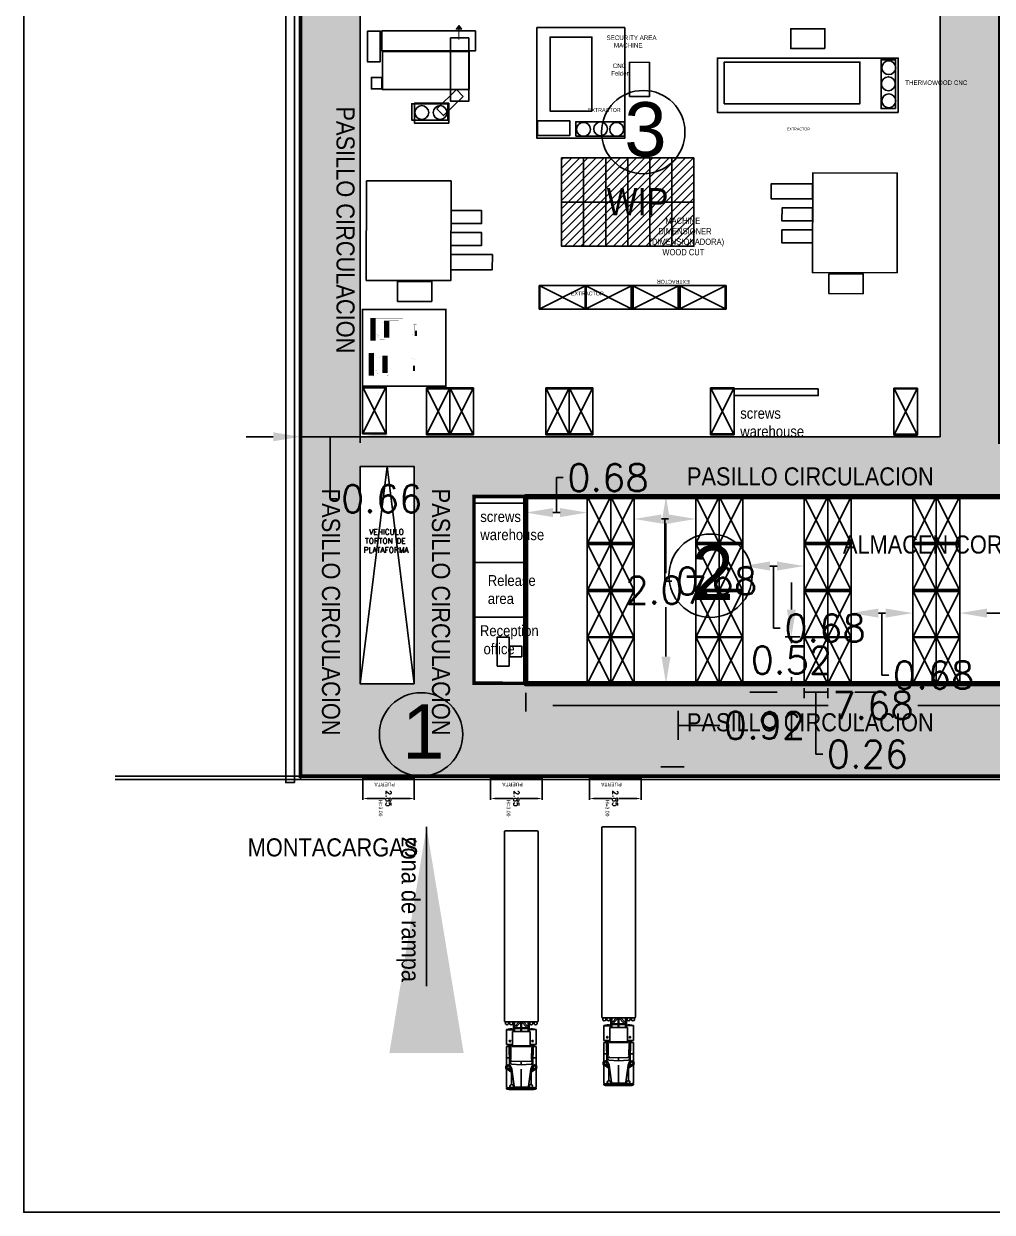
# Model space of a CAD drawing. Header units: millimetres. Extents: x 28 to 201, y 462 to 575.
# Drawn here: x 28.4 to 82, y 461.7 to 527.4 of the extents above; entities that cross this region are included whole.
import ezdxf

# ---------------------------------------------------------------- set-up
doc = ezdxf.new("R2010")
doc.units = ezdxf.units.MM
doc.linetypes.add('DASHDOT', pattern=[25.4, 12.7, -6.35, 0, -6.35])
for name, color, linetype in [('1- 3', 3, 'Continuous'), ('1- muro de carga', 5, 'Continuous'), ('8 flpea', 104, 'Continuous'), ('8 hatch pasillo', 104, 'Continuous'), ('8 text 1', 7, 'Continuous'), ('DIM GENERAL', 1, 'Continuous'), ('dim-75', 2, 'Continuous'), ('ejes', 140, 'DASHDOT'), ('LINEA LIMITE DE ZONIFICACION', 2, 'Continuous')]:
    doc.layers.add(name, color=color, linetype=linetype)
doc.styles.add('ARRAY BASE$0$Standard', font='arial.ttf')
doc.styles.get("Standard").update_dxf_attribs({"font": 'arial.ttf'})
doc.styles.add('TEXTO GENERAL', font='tt0009m_.ttf', dxfattribs={"width": 0.9, "height": 1})
doc.styles.add('TEXTOS', font='romans.shx')
doc.dimstyles.new('DIM-75P', dxfattribs={"dimtxt": 0.3, "dimasz": 0.3, "dimexe": 0.0675, "dimexo": 0.0468, "dimgap": 0.0375, "dimtad": 0, "dimtih": 1, "dimtoh": 1, "dimzin": 0, "dimdsep": 46, "dimtxsty": 'TEXTOS', "dimcen": 0.3, "dimclrd": 1, "dimclre": 1, "dimclrt": 2, "dimadec": 0, "dimazin": 0, "dimtfac": 1, "dimtmove": 1, "dimatfit": 3, "dimldrblk": 'flecha', "dimfxl": 0.045, "dimtolj": 1, "dimtzin": 0, "dimlwd": -1, "dimlwe": -1, "dimarcsym": 0})
doc.dimstyles.new('ISO-25', dxfattribs={"dimtxt": 2.5, "dimasz": 2.5, "dimexe": 1.25, "dimexo": 0.625, "dimtad": 1, "dimtxsty": 'Standard', "dimcen": 2.5, "dimadec": 0, "dimazin": 0, "dimtfac": 1, "dimtmove": 0, "dimatfit": 3, "dimfxl": 1, "dimarcsym": 0})

# ---------------------------------------------------------------- blocks, each defined once
blk = doc.blocks.new('*D5')
at = {"layer": 'Defpoints', "color": 0, "ltscale": 0.01, "transparency": 16777216}
for p in [(1.352, 1.243), (-1.5, 0.15), (1.352, 0.15)]:
    blk.add_point(p, dxfattribs=at)
at = {"layer": 'DIM GENERAL', "color": 1, "ltscale": 0.01, "transparency": 16777216}
for p, q in [((-1.5, 0.197), (-1.5, 1.31)), ((-1.2, 1.243), (-0.261, 1.243)), ((1.052, 1.243), (0.114, 1.243)), ((1.352, 0.197), (1.352, 1.31))]:
    blk.add_line(p, q, dxfattribs=at)
for points in [[(-1.2, 1.193), (-1.2, 1.293), (-1.5, 1.243)], [(1.052, 1.193), (1.052, 1.293), (1.352, 1.243)]]:
    blk.add_solid(points, dxfattribs=at)
at = {"layer": 'DIM GENERAL', "color": 2, "ltscale": 0.01, "transparency": 16777216, "insert": (-0.074, 1.243), "char_height": 0.3, "attachment_point": 5, "rotation": 90, "style": 'TEXTOS'}
blk.add_mtext('\\A1;2.85', dxfattribs=at)
blk = doc.blocks.new('flecha')
at = {"ltscale": 6}
for points in [[(-0.021, 0.03), (-0.106, 0.13), (-0.124, 0.055), (-0.124, 0.212)], [(-0.021, -0.03), (-0.106, -0.13), (-0.124, -0.055), (-0.124, -0.212)]]:
    blk.add_hatch(color=256, dxfattribs=at).paths.add_polyline_path(points)
for p, q in [((0.009, -0.017), (-0.137, 0.242)), ((0.009, 0.017), (-0.137, -0.242)), ((-0.127, 0.244), (-0.127, 0.025)), ((-0.127, 0.025), (-0.104, 0.122)), ((0, 0), (-0.104, 0.122)), ((0, 0), (-0.104, -0.122)), ((-0.127, -0.025), (-0.127, -0.244)), ((-0.127, -0.025), (-0.104, -0.122))]:
    blk.add_line(p, q, dxfattribs=at)
for points in [[(-0.021, 0.03), (-0.106, 0.13), (-0.124, 0.055), (-0.124, 0.212)], [(-0.021, -0.03), (-0.106, -0.13), (-0.124, -0.055), (-0.124, -0.212)]]:
    blk.add_lwpolyline(points, close=True, dxfattribs=at)
blk = doc.blocks.new('*D42')
at = {"layer": 'Defpoints', "color": 0, "ltscale": 0.01, "transparency": 16777216}
for p in [(47.021, 505.234), (43.721, 504.909), (43.721, 504.591)]:
    blk.add_point(p, dxfattribs=at)
at = {"layer": 'DIM GENERAL', "color": 1, "ltscale": 0.01, "transparency": 16777216}
for p, q in [((42.221, 504.591), (40.721, 504.591)), ((43.721, 504.675), (43.721, 504.254)), ((47.021, 504.591), (43.721, 504.591)), ((47.021, 504.591), (43.721, 504.591)), ((45.371, 504.591), (45.371, 501.16)), ((47.021, 505), (47.021, 504.254)), ((48.521, 504.591), (50.021, 504.591)), ((45.371, 501.16), (45.746, 501.16))]:
    blk.add_line(p, q, dxfattribs=at)
for points in [[(42.221, 504.841), (42.221, 504.341), (43.721, 504.591)], [(48.521, 504.841), (48.521, 504.341), (47.021, 504.591)]]:
    blk.add_solid(points, dxfattribs=at)
at = {"layer": 'DIM GENERAL', "color": 2, "ltscale": 0.01, "transparency": 16777216, "insert": (48.219, 501.16), "char_height": 1.5, "attachment_point": 5, "style": 'TEXTOS'}
blk.add_mtext('\\A1;0.66', dxfattribs=at)
blk = doc.blocks.new('*D43')
at = {"layer": 'Defpoints', "color": 0, "ltscale": 0.01, "transparency": 16777216}
for p in [(65.341, 490.942), (63.425, 486.344), (64.605, 486.344)]:
    blk.add_point(p, dxfattribs=at)
at = {"layer": 'LINEA LIMITE DE ZONIFICACION', "color": 1, "ltscale": 0.01, "transparency": 16777216}
for p, q in [((65.107, 490.942), (64.268, 490.942)), ((64.605, 489.442), (64.605, 487.844)), ((64.605, 488.643), (66.537, 488.643)), ((66.537, 488.643), (66.912, 488.643)), ((63.659, 486.344), (64.943, 486.344))]:
    blk.add_line(p, q, dxfattribs=at)
for points in [[(64.355, 489.442), (64.855, 489.442), (64.605, 490.942)], [(64.355, 487.844), (64.855, 487.844), (64.605, 486.344)]]:
    blk.add_solid(points, dxfattribs=at)
at = {"layer": 'LINEA LIMITE DE ZONIFICACION', "color": 2, "ltscale": 0.01, "transparency": 16777216, "insert": (69.385, 488.643), "char_height": 1.5, "attachment_point": 5, "style": 'TEXTOS'}
blk.add_mtext('\\A1;0.92', dxfattribs=at)
blk = doc.blocks.new('ARRAY BASE$0$TRAILER')
for p, q in [((3139.685, 2347.595), (3139.685, 2358.025)), ((3139.744, 2358.083), (3141.501, 2358.083)), ((3141.56, 2347.595), (3141.56, 2358.025)), ((3139.744, 2347.537), (3141.501, 2347.537)), ((3139.744, 2347.411), (3139.744, 2347.537)), ((3139.802, 2347.107), (3139.802, 2346.287)), ((3139.919, 2347.411), (3139.919, 2347.537)), ((3139.978, 2347.411), (3139.978, 2347.537)), ((3140.154, 2347.411), (3140.154, 2347.537)), ((3140.193, 2347.537), (3140.193, 2346.99)), ((3140.251, 2346.99), (3140.251, 2347.537)), ((3140.251, 2347.262), (3140.506, 2347.537)), ((3140.994, 2347.205), (3140.251, 2347.205)), ((3140.251, 2347.166), (3140.994, 2347.166)), ((3140.305, 2347.205), (3140.623, 2347.548)), ((3140.603, 2347.205), (3140.603, 2347.527)), ((3140.603, 2347.166), (3140.603, 2346.99)), ((3140.623, 2347.548), (3140.94, 2347.205)), ((3140.642, 2347.205), (3140.642, 2347.527)), ((3140.642, 2346.99), (3140.642, 2347.166)), ((3140.739, 2347.537), (3140.994, 2347.262)), ((3140.994, 2347.537), (3140.994, 2346.99)), ((3141.052, 2347.537), (3141.052, 2346.99)), ((3141.052, 2347.107), (3141.443, 2347.107)), ((3141.091, 2347.411), (3141.091, 2347.537)), ((3141.267, 2347.411), (3141.267, 2347.537)), ((3141.326, 2347.411), (3141.326, 2347.537)), ((3141.443, 2347.107), (3141.443, 2346.287)), ((3141.501, 2347.411), (3141.501, 2347.537)), ((3139.802, 2347.088), (3140.193, 2347.088)), ((3140.134, 2346.209), (3140.134, 2346.99)), ((3141.111, 2346.99), (3140.134, 2346.99)), ((3141.111, 2346.209), (3141.111, 2346.99)), ((3140.134, 2346.287), (3139.802, 2346.287)), ((3139.958, 2346.17), (3139.802, 2346.17)), ((3139.802, 2345.113), (3139.802, 2346.17)), ((3141.287, 2346.209), (3139.958, 2346.209)), ((3139.958, 2346.209), (3139.978, 2345.193)), ((3139.999, 2346.111), (3140.013, 2345.419)), ((3139.999, 2346.111), (3140.038, 2346.111)), ((3140.038, 2346.111), (3140.05, 2345.494)), ((3141.169, 2346.17), (3140.076, 2346.17)), ((3141.443, 2346.287), (3141.111, 2346.287)), ((3141.207, 2346.111), (3141.195, 2345.494)), ((3141.246, 2346.111), (3141.207, 2346.111)), ((3141.246, 2346.111), (3141.232, 2345.419)), ((3141.287, 2346.209), (3141.267, 2345.193)), ((3141.443, 2346.17), (3141.287, 2346.17)), ((3141.443, 2346.17), (3141.443, 2345.113)), ((3139.958, 2345.545), (3139.802, 2345.545)), ((3139.978, 2345.193), (3140.095, 2344.92)), ((3140.05, 2345.494), (3140.013, 2345.419)), ((3140.056, 2345.388), (3140.017, 2345.31)), ((3140.017, 2345.31), (3140.037, 2345.232)), ((3140.037, 2345.232), (3140.076, 2345.193)), ((3140.056, 2345.388), (3140.095, 2345.349)), ((3140.623, 2345.154), (3140.076, 2345.193)), ((3140.095, 2345.349), (3140.623, 2345.33)), ((3141.15, 2345.349), (3140.623, 2345.33)), ((3140.623, 2345.33), (3140.623, 2345.154)), ((3140.623, 2345.33), (3140.623, 2345.154)), ((3140.623, 2345.154), (3141.169, 2345.193)), ((3141.189, 2345.388), (3141.15, 2345.349)), ((3141.267, 2345.193), (3141.15, 2344.92)), ((3141.208, 2345.232), (3141.169, 2345.193)), ((3141.189, 2345.388), (3141.228, 2345.31)), ((3141.195, 2345.494), (3141.232, 2345.419)), ((3141.228, 2345.31), (3141.208, 2345.232)), ((3141.443, 2345.545), (3141.287, 2345.545)), ((3139.802, 2343.924), (3139.802, 2344.922)), ((3139.9, 2344.881), (3140.126, 2344.707)), ((3140.109, 2344.824), (3139.998, 2344.92)), ((3140.076, 2344.06), (3140.076, 2344.744)), ((3140.095, 2344.92), (3140.251, 2343.826)), ((3140.623, 2343.924), (3140.623, 2344.92)), ((3141.15, 2344.92), (3140.994, 2343.826)), ((3141.345, 2344.881), (3141.12, 2344.707)), ((3141.136, 2344.824), (3141.248, 2344.92)), ((3141.169, 2344.06), (3141.169, 2344.744)), ((3141.443, 2344.922), (3141.443, 2343.924)), ((3139.802, 2343.884), (3139.802, 2343.826)), ((3139.998, 2343.982), (3139.998, 2343.904)), ((3139.998, 2343.904), (3140.193, 2343.904)), ((3140.248, 2343.845), (3139.998, 2343.845)), ((3140.076, 2344.06), (3140.115, 2344.06)), ((3140.193, 2343.982), (3140.193, 2343.904)), ((3140.193, 2343.963), (3140.229, 2343.963)), ((3141.009, 2343.924), (3140.236, 2343.924)), ((3140.251, 2343.826), (3140.994, 2343.826)), ((3140.997, 2343.845), (3141.248, 2343.845)), ((3141.052, 2343.963), (3141.016, 2343.963)), ((3141.052, 2343.982), (3141.052, 2343.904)), ((3141.248, 2343.904), (3141.052, 2343.904)), ((3141.169, 2344.06), (3141.13, 2344.06)), ((3141.248, 2343.982), (3141.248, 2343.904)), ((3141.443, 2343.884), (3141.443, 2343.826)), ((3141.248, 2343.787), (3139.998, 2343.787))]:
    blk.add_line(p, q)
for centre, radius in [((3139.998, 2346.463), 0.0391), ((3141.248, 2346.463), 0.0391), ((3139.9, 2345.017), 0.137), ((3141.345, 2345.017), 0.137), ((3139.9, 2345.017), 0.0781), ((3141.345, 2345.017), 0.0781), ((3140.623, 2343.865), 0.0391)]:
    blk.add_circle(centre, radius)
for centre, radius, start, end in [((3139.744, 2358.025), 0.0586, 90, 180), ((3141.501, 2358.025), 0.0586, 0, 90), ((3139.744, 2347.595), 0.0586, 180, 270), ((3139.832, 2347.491), 0.118, 222.07502, 317.92498), ((3140.037, 2346.424), 0.723, 77.51311, 108.92464), ((3140.066, 2347.491), 0.118, 222.07502, 317.92498), ((3141.208, 2346.424), 0.723, 71.07536, 102.48689), ((3141.179, 2347.491), 0.118, 222.07502, 317.92498), ((3141.414, 2347.491), 0.118, 222.07502, 317.92498), ((3141.501, 2347.595), 0.0586, 270, 0), ((3140.037, 2346.97), 0.723, 251.07536, 277.76643), ((3141.208, 2346.97), 0.723, 262.23357, 288.92464), ((3139.939, 2344.143), 0.259, 238.10921, 283.0861), ((3140.144, 2345.086), 1.249, 254.11615, 263.26399), ((3140.144, 2345.027), 1.249, 254.11615, 263.26399), ((3140.076, 2343.982), 0.0781, 90, 180), ((3140.046, 2343.933), 0.0488, 216.8699, 323.1301), ((3140.144, 2343.933), 0.0488, 216.8699, 323.1301), ((3140.115, 2343.982), 0.0781, 0, 90), ((3141.13, 2343.982), 0.0781, 90, 180), ((3141.101, 2343.933), 0.0488, 216.8699, 323.1301), ((3141.199, 2343.933), 0.0488, 216.8699, 323.1301), ((3141.169, 2343.982), 0.0781, 0, 90), ((3141.306, 2344.143), 0.259, 256.9139, 301.89079), ((3141.101, 2345.086), 1.249, 276.73601, 285.88385), ((3141.101, 2345.027), 1.249, 276.73601, 285.88385)]:
    blk.add_arc(centre, radius, start, end)
blk = doc.blocks.new('*D50')
at = {"layer": 'Defpoints', "color": 0, "ltscale": 0.01, "transparency": 16777216}
for p in [(56.181, 490.67), (94.583, 490.643), (56.181, 489.745)]:
    blk.add_point(p, dxfattribs=at)
at = {"layer": 'LINEA LIMITE DE ZONIFICACION', "color": 1, "ltscale": 0.01, "transparency": 16777216}
for p, q in [((56.181, 490.436), (56.181, 489.407)), ((94.583, 490.409), (94.583, 489.407)), ((57.681, 489.745), (72.909, 489.745)), ((93.083, 489.745), (77.855, 489.745))]:
    blk.add_line(p, q, dxfattribs=at)
for points in [[(57.681, 489.995), (57.681, 489.495), (56.181, 489.745)], [(93.083, 489.995), (93.083, 489.495), (94.583, 489.745)]]:
    blk.add_solid(points, dxfattribs=at)
at = {"layer": 'LINEA LIMITE DE ZONIFICACION', "color": 2, "ltscale": 0.01, "transparency": 16777216, "insert": (75.382, 489.745), "char_height": 1.5, "attachment_point": 5, "style": 'TEXTOS'}
blk.add_mtext('\\A1;7.68', dxfattribs=at)
blk = doc.blocks.new('*D51')
at = {"layer": 'Defpoints', "color": 0, "ltscale": 2, "transparency": 16777216}
for p in [(62.571, 501.294), (62.571, 490.944), (63.937, 490.944)]:
    blk.add_point(p, dxfattribs=at)
at = {"layer": 'dim-75', "color": 1, "ltscale": 2, "transparency": 16777216}
for p, q in [((62.805, 501.294), (64.274, 501.294)), ((63.937, 499.794), (63.937, 497.056)), ((63.937, 492.444), (63.937, 495.181)), ((62.805, 490.944), (64.274, 490.944))]:
    blk.add_line(p, q, dxfattribs=at)
for points in [[(63.687, 499.794), (64.187, 499.794), (63.937, 501.294)], [(63.687, 492.444), (64.187, 492.444), (63.937, 490.944)]]:
    blk.add_solid(points, dxfattribs=at)
at = {"layer": 'dim-75', "color": 2, "ltscale": 2, "transparency": 16777216, "insert": (63.937, 496.119), "char_height": 1.5, "attachment_point": 5, "style": 'TEXTOS'}
blk.add_mtext('\\A1;2.07', dxfattribs=at)
blk = doc.blocks.new('ARRAY BASE$0$Rack madera')
for p, q in [((0.002, 0.002), (0.002, 1.302)), ((0.002, 1.302), (0.052, 1.302)), ((2.602, 1.302), (0.002, 0.002)), ((0.002, 1.302), (2.602, 0.002)), ((2.552, 1.302), (0.052, 1.302)), ((0.052, 1.302), (0.052, 0.002)), ((2.552, 0.002), (2.552, 1.302)), ((2.602, 1.302), (2.552, 1.302)), ((2.602, 0.002), (2.602, 1.302)), ((0.052, 0.002), (0.002, 0.002)), ((0.052, 0.002), (2.552, 0.002)), ((2.552, 0.002), (2.602, 0.002))]:
    blk.add_line(p, q)
blk = doc.blocks.new('ARRAY BASE$0$MONTACARGA 1')
at = {"lineweight": 100, "const_width": 0.00187}
for points in [[(9782.598, 92.797), (9782.598, 92.835), (9780.327, 92.835), (9780.327, 92.535), (9781.063, 92.535)], [(9780.28, 92.589), (9780.28, 91.777)], [(9780.411, 91.97), (9780.308, 91.97)], [(9780.564, 92.452), (9781.063, 92.452)], [(9781.033, 92.449), (9781.033, 91.917)], [(9782.714, 92.486), (9782.091, 92.486), (9782.091, 91.88), (9782.714, 91.88)], [(9782.598, 91.57), (9782.598, 91.532), (9780.327, 91.532), (9780.327, 91.832), (9781.063, 91.832)], [(9780.564, 91.916), (9781.063, 91.916)], [(9782.149, 91.842), (9782.437, 91.842), (9782.437, 91.721), (9782.149, 91.721)]]:
    blk.add_lwpolyline(points, dxfattribs=at)
at = {"lineweight": 100}
for points in [[(9781.277, 92.577, 0.00187, 0.00187, 0), (9781.063, 92.577, 0.00187, 0.00187, 0), (9781.063, 92.627, 0.00187, 0.00187, 0), (9781.277, 92.627, 0, 0, 0), (9781.277, 91.738, 0, 0, 0)], [(9781.277, 91.788, 0.00187, 0.00187, 0), (9781.063, 91.788, 0.00187, 0.00187, 0), (9781.063, 91.738, 0.00187, 0.00187, 0), (9781.953, 91.738, 0.00187, 0.00187, 0), (9781.953, 92.627, 0.00187, 0.00187, 0), (9781.277, 92.627, 0, 0, 0)], [(9780.205, 92.589, 0.00187, 0.00187, 0), (9780.205, 91.777, 0.00187, 0.00187, 0), (9780.306, 91.777, 0.00187, 0.00187, 0), (9780.306, 92.589, 0.00187, 0.00187, 0), (9779.265, 92.589, 0.00187, 0.00187, 0.414), (9779.217, 92.542, 0.00187, 0.00187, 0.414), (9779.265, 92.494, 0.00187, 0.00187, 0), (9780.205, 92.494, 0, 0, 0)], [(9780.411, 92.445, 0.00187, 0.00187, 0), (9780.308, 92.445, 0.00187, 0.00187, 0), (9780.308, 92.347, 0.00187, 0.00187, 0), (9780.411, 92.347, 0, 0, 0)], [(9780.411, 91.921, 0.00187, 0.00187, 0), (9780.411, 92.445, 0.00187, 0.00187, 0), (9780.492, 92.445, 0.00187, 0.00187, 0), (9780.492, 91.921, 0.00187, 0.00187, 0), (9780.308, 91.921, 0.00187, 0.00187, 0), (9780.308, 92.018, 0.00187, 0.00187, 0), (9780.411, 92.018, 0, 0, 0)]]:
    blk.add_lwpolyline(points, format="xyseb", dxfattribs=at)
at = {"lineweight": 100, "const_width": 0.00187}
for points in [[(9782.817, 91.57), (9782.817, 92.796), (9781.064, 92.796), (9781.064, 91.57)], [(9782.088, 92.646), (9781.302, 92.646), (9781.302, 91.719), (9782.088, 91.719)], [(9781.777, 92.648), (9781.856, 92.648), (9781.856, 92.797), (9781.777, 92.797)], [(9782.087, 92.749), (9782.351, 92.749), (9782.351, 92.619), (9782.087, 92.619)], [(9782.422, 92.747), (9782.401, 92.705), (9782.354, 92.705), (9782.354, 92.652), (9782.437, 92.652), (9782.486, 92.747)], [(9781.777, 91.569), (9781.856, 91.569), (9781.856, 91.718), (9781.777, 91.718)]]:
    blk.add_lwpolyline(points, close=True, dxfattribs=at)
for points in [[(9781.968, 92.626), (9782.042, 92.626, -0.413), (9782.065, 92.599, -0.362), (9782.042, 92.58), (9781.968, 92.58)], [(9780.331, 91.922), (9780.335, 91.879, 0.134), (9780.447, 91.832), (9780.54, 91.836, 0.259), (9780.564, 91.869), (9780.564, 92.502, 0.388), (9780.527, 92.535, 0.001), (9780.447, 92.535, 0.071), (9780.415, 92.531, 0.105), (9780.331, 92.485), (9780.331, 92.445)], [(9780.203, 91.871), (9779.262, 91.871, 0.414214), (9779.215, 91.824, 0.414), (9779.262, 91.777), (9780.203, 91.777)], [(9781.968, 91.785), (9782.042, 91.785, -0.412), (9782.065, 91.757, -0.362), (9782.042, 91.738), (9781.968, 91.738)], [(9782.145, 91.838, 0.256), (9782.114, 91.777, 0.256), (9782.149, 91.723)], [(9782.222, 91.728, 0.233), (9782.248, 91.785, 0.238), (9782.218, 91.837)]]:
    blk.add_lwpolyline(points, format="xyb", dxfattribs=at)
at = {"lineweight": 100}
for points in [[(9781.969, 91.719), (9781.969, 92.646)], [(9782.714, 92.796), (9782.714, 91.57)], [(9780.411, 92.396), (9780.308, 92.396)]]:
    blk.add_lwpolyline(points, dxfattribs=at)
at = {"lineweight": 100, "const_width": 0.00187}
for points in [[(9782.512, 92.491, 0.325), (9782.57, 92.571, 0.414), (9782.486, 92.655, 0.414), (9782.402, 92.571, 0.414)], [(9782.502, 92.541, 0.275), (9782.52, 92.575, 0.381), (9782.482, 92.605, 0.381), (9782.452, 92.567, 0.381)], [(9780.511, 92.452, 0.413), (9780.533, 92.474, 0.415), (9780.511, 92.495, 0.414), (9780.489, 92.474, 0.414)], [(9780.489, 91.894, 0.414), (9780.511, 91.872, 0.414), (9780.533, 91.894, 0.414), (9780.511, 91.915, 0.414)], [(9782.181, 91.73, 0.414), (9782.233, 91.781, 0.414), (9782.181, 91.833, 0.414), (9782.13, 91.781, 0.414)], [(9782.523, 91.614, 0.414), (9782.573, 91.663, 0.414), (9782.523, 91.713, 0.414), (9782.473, 91.663, 0.414)]]:
    blk.add_lwpolyline(points, format="xyb", close=True, dxfattribs=at)
blk = doc.blocks.new('*D52')
at = {"layer": 'Defpoints', "color": 0, "ltscale": 2, "transparency": 16777216}
for p in [(56.18, 500.386), (59.581, 500.402), (59.581, 500.386)]:
    blk.add_point(p, dxfattribs=at)
at = {"layer": 'dim-75', "color": 1, "ltscale": 2, "transparency": 16777216}
for p, q in [((57.881, 500.402), (57.881, 502.334)), ((57.881, 502.334), (58.256, 502.334)), ((56.18, 500.62), (56.18, 500.74)), ((59.581, 500.62), (59.581, 500.74)), ((57.68, 500.402), (58.081, 500.402))]:
    blk.add_line(p, q, dxfattribs=at)
for points in [[(57.68, 500.652), (57.68, 500.152), (56.18, 500.402)], [(58.081, 500.652), (58.081, 500.152), (59.581, 500.402)]]:
    blk.add_solid(points, dxfattribs=at)
at = {"layer": 'dim-75', "color": 2, "ltscale": 2, "transparency": 16777216, "insert": (60.729, 502.334), "char_height": 1.5, "attachment_point": 5, "style": 'TEXTOS'}
blk.add_mtext('\\A1;0.68', dxfattribs=at)
blk = doc.blocks.new('*D53')
at = {"layer": 'Defpoints', "color": 0, "ltscale": 2, "transparency": 16777216}
for p in [(62.181, 500.402), (65.581, 500.402), (65.581, 500.049)]:
    blk.add_point(p, dxfattribs=at)
at = {"layer": 'dim-75', "color": 1, "ltscale": 2, "transparency": 16777216}
for p, q in [((62.181, 500.168), (62.181, 499.712)), ((63.681, 500.049), (64.081, 500.049)), ((63.881, 500.049), (63.881, 496.618)), ((65.581, 500.168), (65.581, 499.712)), ((63.881, 496.618), (64.256, 496.618))]:
    blk.add_line(p, q, dxfattribs=at)
for points in [[(63.681, 500.299), (63.681, 499.799), (62.181, 500.049)], [(64.081, 500.299), (64.081, 499.799), (65.581, 500.049)]]:
    blk.add_solid(points, dxfattribs=at)
at = {"layer": 'dim-75', "color": 2, "ltscale": 2, "transparency": 16777216, "insert": (66.729, 496.618), "char_height": 1.5, "attachment_point": 5, "style": 'TEXTOS'}
blk.add_mtext('\\A1;0.68', dxfattribs=at)
blk = doc.blocks.new('*D54')
at = {"layer": 'Defpoints', "color": 0, "ltscale": 2, "transparency": 16777216}
for p in [(68.181, 497.802), (71.581, 497.802), (71.581, 497.449)]:
    blk.add_point(p, dxfattribs=at)
at = {"layer": 'dim-75', "color": 1, "ltscale": 2, "transparency": 16777216}
for p, q in [((68.181, 497.568), (68.181, 497.112)), ((69.681, 497.449), (70.081, 497.449)), ((69.881, 497.449), (69.881, 494.018)), ((71.581, 497.568), (71.581, 497.112)), ((69.881, 494.018), (70.256, 494.018))]:
    blk.add_line(p, q, dxfattribs=at)
for points in [[(69.681, 497.699), (69.681, 497.199), (68.181, 497.449)], [(70.081, 497.699), (70.081, 497.199), (71.581, 497.449)]]:
    blk.add_solid(points, dxfattribs=at)
at = {"layer": 'dim-75', "color": 2, "ltscale": 2, "transparency": 16777216, "insert": (72.729, 494.018), "char_height": 1.5, "attachment_point": 5, "style": 'TEXTOS'}
blk.add_mtext('\\A1;0.68', dxfattribs=at)
blk = doc.blocks.new('*D55')
at = {"layer": 'Defpoints', "color": 0, "ltscale": 2, "transparency": 16777216}
for p in [(74.181, 495.202), (77.581, 495.202), (77.581, 494.849)]:
    blk.add_point(p, dxfattribs=at)
at = {"layer": 'dim-75', "color": 1, "ltscale": 2, "transparency": 16777216}
for p, q in [((74.181, 494.968), (74.181, 494.512)), ((75.681, 494.849), (76.081, 494.849)), ((75.881, 494.849), (75.881, 491.418)), ((77.581, 494.968), (77.581, 494.512)), ((75.881, 491.418), (76.256, 491.418))]:
    blk.add_line(p, q, dxfattribs=at)
for points in [[(75.681, 495.099), (75.681, 494.599), (74.181, 494.849)], [(76.081, 495.099), (76.081, 494.599), (77.581, 494.849)]]:
    blk.add_solid(points, dxfattribs=at)
at = {"layer": 'dim-75', "color": 2, "ltscale": 2, "transparency": 16777216, "insert": (78.729, 491.418), "char_height": 1.5, "attachment_point": 5, "style": 'TEXTOS'}
blk.add_mtext('\\A1;0.68', dxfattribs=at)
blk = doc.blocks.new('*D56')
at = {"layer": 'Defpoints', "color": 0, "ltscale": 2, "transparency": 16777216}
for p in [(80.181, 495.202), (84.781, 495.202), (84.781, 494.849)]:
    blk.add_point(p, dxfattribs=at)
at = {"layer": 'dim-75', "color": 1, "ltscale": 2, "transparency": 16777216}
for p, q in [((80.181, 494.968), (80.181, 494.512)), ((81.681, 494.849), (83.281, 494.849)), ((82.481, 494.849), (82.481, 491.418)), ((84.781, 494.968), (84.781, 494.512)), ((82.481, 491.418), (82.856, 491.418))]:
    blk.add_line(p, q, dxfattribs=at)
for points in [[(81.681, 495.099), (81.681, 494.599), (80.181, 494.849)], [(83.281, 495.099), (83.281, 494.599), (84.781, 494.849)]]:
    blk.add_solid(points, dxfattribs=at)
at = {"layer": 'dim-75', "color": 2, "ltscale": 2, "transparency": 16777216, "insert": (85.329, 491.418), "char_height": 1.5, "attachment_point": 5, "style": 'TEXTOS'}
blk.add_mtext('\\A1;0.92', dxfattribs=at)
blk = doc.blocks.new('*D58')
at = {"layer": 'Defpoints', "color": 0, "ltscale": 2, "transparency": 16777216}
for p in [(71.581, 493.544), (70.872, 490.942), (71.579, 490.942)]:
    blk.add_point(p, dxfattribs=at)
at = {"layer": 'ejes', "color": 1, "ltscale": 2, "transparency": 16777216}
for p, q in [((70.872, 495.044), (70.872, 496.544)), ((71.347, 493.544), (70.535, 493.544)), ((70.872, 493.544), (70.872, 493.18)), ((70.872, 490.942), (70.872, 491.305)), ((71.345, 490.942), (70.535, 490.942)), ((70.872, 489.442), (70.872, 487.942))]:
    blk.add_line(p, q, dxfattribs=at)
for points in [[(70.622, 495.044), (71.122, 495.044), (70.872, 493.544)], [(70.622, 489.442), (71.122, 489.442), (70.872, 490.942)]]:
    blk.add_solid(points, dxfattribs=at)
at = {"layer": 'ejes', "color": 2, "ltscale": 2, "transparency": 16777216, "insert": (70.872, 492.243), "char_height": 1.5, "attachment_point": 5, "style": 'TEXTOS'}
blk.add_mtext('\\A1;0.52', dxfattribs=at)
blk = doc.blocks.new('*D59')
at = {"layer": 'Defpoints', "color": 0, "ltscale": 2, "transparency": 16777216}
for p in [(71.579, 490.942), (72.879, 490.942), (71.579, 490.487)]:
    blk.add_point(p, dxfattribs=at)
at = {"layer": 'ejes', "color": 1, "ltscale": 2, "transparency": 16777216}
for p, q in [((71.579, 490.708), (71.579, 490.15)), ((72.879, 490.708), (72.879, 490.15)), ((70.079, 490.487), (68.579, 490.487)), ((72.879, 490.487), (71.579, 490.487)), ((72.879, 490.487), (71.579, 490.487)), ((72.229, 490.487), (72.229, 487.056)), ((74.379, 490.487), (75.879, 490.487)), ((72.229, 487.056), (72.604, 487.056))]:
    blk.add_line(p, q, dxfattribs=at)
for points in [[(70.079, 490.737), (70.079, 490.237), (71.579, 490.487)], [(74.379, 490.737), (74.379, 490.237), (72.879, 490.487)]]:
    blk.add_solid(points, dxfattribs=at)
at = {"layer": 'ejes', "color": 2, "ltscale": 2, "transparency": 16777216, "insert": (75.077, 487.056), "char_height": 1.5, "attachment_point": 5, "style": 'TEXTOS'}
blk.add_mtext('\\A1;0.26', dxfattribs=at)
blk = doc.blocks.new('*E60')
at = {"layer": '8 hatch pasillo', "ltscale": 2, "transparency": 33554483}
h = blk.add_hatch(color=1, dxfattribs=at)
h.dxf.hatch_style = 1
h.paths.add_polyline_path([(60, 79.605), (0, 79.605), (0, 0), (60, 0), (60, 5.099), (50.862, 5.099), (9.6, 5.099), (9.6, 15.452), (50.86, 15.452), (50.862, 18.453), (38.669, 18.453), (38.669, 74.567), (60, 74.567)])
h.paths.add_polyline_path([(35.369, 74.531), (35.369, 18.752), (3.3, 18.752), (3.3, 74.531)], flags=16)
h.paths.add_polyline_path([(6.3, 17.102), (6.3, 5.102), (3.3, 5.102), (3.3, 17.102)], flags=16)
at = {"layer": '8 hatch pasillo', "ltscale": 2, "const_width": 0.2}
blk.add_lwpolyline([(50.86, 15.452), (50.862, 18.453), (38.669, 18.453), (38.669, 74.567), (60, 74.567), (60, 79.605), (0, 79.605), (0, 0), (60, 0), (60, 5.099), (9.6, 5.127), (9.6, 15.452)], close=True, dxfattribs=at)
at = {"layer": '8 text 1', "ltscale": 2}
for centre in [(18.96, 35.582), (22.677, 11.07), (6.669, 2.304)]:
    blk.add_circle(centre, 2.304, dxfattribs=at)
for s, p in [('3', (17.917, 34.239)), ('2', (21.634, 9.727)), ('1', (5.627, 0.961))]:
    blk.add_text(s, height=3, dxfattribs=at).set_placement(p)
blk = doc.blocks.new('ARRAY BASE$0$PUERTA TRANSICION')
at = {"color": 1}
for points in [[(-1.5, 0), (1.352, 0), (1.352, 0.15), (-1.5, 0.15)], [(1.352, 0.05), (1.352, 0.1), (-1.5, 0.1), (-1.5, 0.05)]]:
    blk.add_lwpolyline(points, close=True, dxfattribs=at)
at = {"color": 2, "ltscale": 0.01, "insert": (0.263, 1.323), "char_height": 0.2, "attachment_point": 1, "rotation": 90}
blk.add_mtext_dynamic_manual_height_columns('H=3.00', width=0.44515, gutter_width=12.5, heights=[0], dxfattribs=at)
at = {"insert": (-0.529, 0.563), "char_height": 0.2, "attachment_point": 1, "style": 'ARRAY BASE$0$Standard'}
blk.add_mtext_dynamic_manual_height_columns('\\pi0.1067;PUERTA', width=1.32555, gutter_width=13.918, heights=[0.278], dxfattribs=at)
at = {"layer": 'DIM GENERAL', "ltscale": 0.01}
dim = blk.add_linear_dim(base=(1.352, 1.243), p1=(-1.5, 0.15), p2=(1.352, 0.15), angle=180, dimstyle='DIM-75P', dxfattribs=at)
dim.commit()
dim.dimension.update_dxf_attribs({"geometry": '*D5', "text_midpoint": (-0.074, 1.243)})

msp = doc.modelspace()

# ---------------------------------------------------------------- hatches: boundary and pattern name
h = msp.add_hatch(color=256)
h.dxf.hatch_style = 1
h.paths.add_polyline_path([(52.306, 527.135), (52.479, 527.135), (52.479, 527.355)])
h.paths.add_polyline_path([(52.479, 527.355), (52.479, 527.135), (52.651, 527.135)])
h = msp.add_hatch()
h.set_pattern_fill('ANSI31', color=256, scale=0.02)
h.set_pattern_definition([(45, (-354.41955, 482.68008), (-0.2245064, 0.2245064), [])])
h.paths.add_polyline_path([(64.264, 519.997), (63.044, 519.997), (63.044, 517.557), (64.264, 517.557)])
h.paths.add_polyline_path([(59.384, 519.997), (58.164, 519.997), (58.164, 517.557), (59.384, 517.557)])
h.paths.add_polyline_path([(60.604, 519.997), (59.384, 519.997), (59.384, 517.557), (60.604, 517.557)])
h.paths.add_polyline_path([(60.604, 517.557), (59.384, 517.557), (59.384, 515.117), (60.604, 515.117)])
h.paths.add_polyline_path([(59.384, 517.557), (58.164, 517.557), (58.164, 515.117), (59.384, 515.117)])
h.paths.add_polyline_path([(63.044, 517.557), (61.824, 517.557), (61.824, 515.117), (63.044, 515.117)])
h.paths.add_polyline_path([(61.824, 517.557), (60.604, 517.557), (60.604, 515.117), (61.824, 515.117)])
h.paths.add_polyline_path([(61.824, 519.997), (60.604, 519.997), (60.604, 517.557), (61.824, 517.557)])
h.paths.add_polyline_path([(63.044, 519.997), (61.824, 519.997), (61.824, 517.557), (63.044, 517.557)])
h.paths.add_polyline_path([(64.264, 517.557), (63.044, 517.557), (63.044, 515.117), (64.264, 515.117)])
h.paths.add_polyline_path([(65.484, 517.557), (64.264, 517.557), (64.264, 515.117), (65.484, 515.117)])
h.paths.add_polyline_path([(65.484, 519.997), (64.264, 519.997), (64.264, 517.557), (65.484, 517.557)])

# ---------------------------------------------------------------- linework, layer by layer
at = {"ltscale": 2}
for p, q in [((47.021, 490.944), (48.521, 502.944)), ((48.521, 502.944), (50.021, 490.944))]:
    msp.add_line(p, q, dxfattribs=at)
for points in [[(48.721, 565.645), (48.721, 565.645), (43.721, 565.645), (43.721, 485.645)], [(47.021, 504.294), (47.021, 560.373)], [(79.09, 560.372), (79.09, 504.594), (47.021, 504.594), (47.021, 560.373)]]:
    msp.add_lwpolyline(points)
for points in [[(43.721, 485.645), (103.721, 485.645), (103.721, 565.645), (43.721, 565.645)], [(42.915, 565.424), (43.389, 565.424), (43.389, 485.481), (42.915, 485.481)], [(48.138, 525.306), (48.138, 527.006), (47.438, 527.006), (47.438, 525.306)], [(48.216, 527.021), (53.398, 527.021), (53.398, 525.917), (48.216, 525.917)], [(56.798, 527.198), (56.798, 521.091), (61.652, 521.091), (61.652, 527.198)], [(72.722, 526.038), (70.832, 526.042), (70.834, 527.141), (72.724, 527.137)], [(52.027, 526.628), (52.027, 523.128), (53.027, 523.128), (53.027, 526.628)], [(59.839, 522.591), (57.528, 522.591), (57.528, 526.68), (59.839, 526.68)], [(53.053, 523.777), (53.053, 525.877), (48.253, 525.877), (48.253, 523.777)], [(76.777, 522.514), (66.777, 522.514), (66.777, 525.514), (76.777, 525.514)], [(76.635, 522.726), (76.635, 525.426), (75.835, 525.426), (75.835, 522.726)], [(61.924, 523.393), (61.928, 525.283), (63.027, 525.281), (63.023, 523.391)], [(67.162, 522.989), (67.162, 525.3), (74.662, 525.3), (74.662, 522.989)], [(48.22, 524.447), (47.649, 524.447), (47.649, 523.814), (48.22, 523.814)], [(52.715, 523.402), (52.348, 523.774), (51.271, 522.713), (51.638, 522.341)], [(51.881, 522.99), (49.881, 522.99), (49.881, 522.09), (51.881, 522.09)], [(51.92, 521.925), (50.03, 521.929), (50.032, 523.028), (51.922, 523.024)], [(56.824, 521.242), (58.624, 521.242), (58.624, 522.042), (56.824, 522.042)], [(58.948, 521.199), (61.648, 521.199), (61.648, 521.999), (58.948, 521.999)], [(59.384, 519.997), (58.164, 519.997), (58.164, 517.557), (59.384, 517.557)], [(60.604, 519.997), (59.384, 519.997), (59.384, 517.557), (60.604, 517.557)], [(61.824, 519.997), (60.604, 519.997), (60.604, 517.557), (61.824, 517.557)], [(63.044, 519.997), (61.824, 519.997), (61.824, 517.557), (63.044, 517.557)], [(64.264, 519.997), (63.044, 519.997), (63.044, 517.557), (64.264, 517.557)], [(65.484, 519.997), (64.264, 519.997), (64.264, 517.557), (65.484, 517.557)], [(76.711, 513.658), (72.037, 513.668), (72.049, 519.172), (76.723, 519.162)], [(47.375, 518.738), (52.049, 518.728), (52.038, 513.224), (47.364, 513.234)], [(72.042, 517.735), (69.752, 517.74), (69.753, 518.577), (72.043, 518.572)], [(59.384, 517.557), (58.164, 517.557), (58.164, 515.117), (59.384, 515.117)], [(60.604, 517.557), (59.384, 517.557), (59.384, 515.117), (60.604, 515.117)], [(61.824, 517.557), (60.604, 517.557), (60.604, 515.117), (61.824, 515.117)], [(63.044, 517.557), (61.824, 517.557), (61.824, 515.117), (63.044, 515.117)], [(64.264, 517.557), (63.044, 517.557), (63.044, 515.117), (64.264, 515.117)], [(65.484, 517.557), (64.264, 517.557), (64.264, 515.117), (65.484, 515.117)], [(52.05, 517.097), (53.739, 517.094), (53.738, 516.376), (52.049, 516.379)], [(72.039, 516.517), (70.35, 516.521), (70.352, 517.239), (72.041, 517.235)], [(52.048, 515.879), (53.737, 515.876), (53.735, 515.158), (52.046, 515.161)], [(72.037, 515.299), (70.348, 515.303), (70.349, 516.021), (72.038, 516.017)], [(52.045, 514.661), (54.335, 514.657), (54.334, 513.82), (52.044, 513.824)], [(72.944, 513.599), (74.834, 513.596), (74.832, 512.497), (72.942, 512.5)], [(50.985, 512.066), (49.095, 512.07), (49.097, 513.169), (50.987, 513.165)], [(72.356, 507.247), (67.708, 507.247), (67.708, 506.87), (72.356, 506.87)], [(56.18, 497.647), (53.333, 497.647), (53.333, 501.294), (56.18, 501.294)], [(56.18, 501.294), (53.335, 501.294), (53.335, 500.917), (56.18, 500.917)], [(56.181, 494.631), (53.321, 494.631), (53.321, 497.647), (56.181, 497.647)], [(56.181, 490.969), (53.321, 490.969), (53.321, 494.63), (56.181, 494.63)], [(54.608, 491.919), (55.258, 491.919), (55.258, 493.519), (54.608, 493.519)], [(55.959, 492.427), (55.309, 492.427), (55.309, 493.027), (55.959, 493.027)]]:
    msp.add_lwpolyline(points, close=True)
for points, const_width in [([(52.488, 527.336), (52.488, 526.543)], 0.0499), ([(52.488, 526.543), (52.488, 527.336)], 0.0499), ([(52.66, 527.116), (52.488, 527.336)], 0.0499), ([(52.315, 527.116), (52.66, 527.116)], 0.0499), ([(51.763, 507.389), (47.157, 507.389), (47.157, 511.628), (51.763, 511.628), (51.763, 507.389)], 0.1)]:
    msp.add_lwpolyline(points, dxfattribs=dict(const_width=const_width))
msp.add_lwpolyline([(50.021, 490.944), (47.021, 490.944), (47.021, 502.944), (50.021, 502.944)], close=True, dxfattribs=at)
at = {"lineweight": 211}
msp.add_lwpolyline([(94.583, 490.942), (56.18, 490.942), (56.18, 501.294), (94.583, 501.294)], close=True, dxfattribs=at)
for centre in [(76.255, 524.985), (76.232, 524.099), (76.255, 523.151), (50.432, 522.506), (51.444, 522.506), (59.374, 521.579), (60.321, 521.602), (61.207, 521.579)]:
    msp.add_circle(centre, 0.383)
at = {"layer": '1- muro de carga', "ltscale": 2}
msp.add_lwpolyline([(28.424, 575.453), (200.646, 575.453), (200.646, 461.741), (28.424, 461.741)], close=True, dxfattribs=at)
at = {"layer": '1- muro de carga', "lineweight": 25}
for points in [[(33.486, 565.645), (123.721, 565.645), (145.206, 485.645), (33.486, 485.645)], [(33.486, 565.447), (123.561, 565.447), (144.945, 485.842), (33.486, 485.842)]]:
    msp.add_lwpolyline(points, dxfattribs=at)
at = {"layer": '8 flpea', "ltscale": 2}
for points in [[(53.649, 502.927, 2.5, 2.5, 0), (53.185, 502.927, 5, 0, 0), (52.246, 502.927, 0, 0, 0)], [(67.649, 502.927, 2.5, 2.5, 0), (67.185, 502.927, 5, 0, 0), (66.246, 502.927, 0, 0, 0)], [(81.649, 502.927, 2.5, 2.5, 0), (81.185, 502.927, 5, 0, 0), (80.246, 502.927, 0, 0, 0)]]:
    msp.add_lwpolyline(points, format="xyseb", dxfattribs=at)
at = {"layer": 'ejes', "color": 2, "ltscale": 2}
msp.add_line((62.97, 490.944), (60.397, 490.944), dxfattribs=at)

# ---------------------------------------------------------------- block references
at = {"color": 1}
msp.add_blockref('*E60', (43.721, 485.842), dxfattribs=at)
at = {"xscale": -1, "rotation": 180}
for p in [(56.914, 512.949), (59.464, 512.949), (62.064, 512.949), (64.664, 512.949)]:
    msp.add_blockref('ARRAY BASE$0$Rack madera', p, dxfattribs=at)
for name, p, rotation in [('ARRAY BASE$0$MONTACARGA 1', (9830.46, 602.716), 180), ('ARRAY BASE$0$MONTACARGA 1', (9830.362, 600.774), 180), ('ARRAY BASE$0$Rack madera', (48.459, 504.744), 90), ('ARRAY BASE$0$Rack madera', (51.994, 504.694), 90), ('ARRAY BASE$0$Rack madera', (53.294, 504.694), 90), ('ARRAY BASE$0$Rack madera', (58.594, 504.694), 90), ('ARRAY BASE$0$Rack madera', (59.888, 504.694), 90), ('ARRAY BASE$0$Rack madera', (67.708, 504.695), 90), ('ARRAY BASE$0$Rack madera', (77.839, 504.681), 90), ('ARRAY BASE$0$PUERTA TRANSICION', (48.521, 485.845), 180), ('ARRAY BASE$0$PUERTA TRANSICION', (55.591, 485.845), 180), ('ARRAY BASE$0$PUERTA TRANSICION', (61.059, 485.845), 180)]:
    msp.add_blockref(name, p, dxfattribs=dict(rotation=rotation))
at = {"lineweight": 211, "xscale": -1, "rotation": 270}
for p in [(59.579, 498.692), (60.879, 498.692), (65.579, 498.692), (66.879, 498.692), (71.579, 498.692), (72.879, 498.692), (77.579, 498.692), (78.879, 498.692), (59.579, 496.092), (60.879, 496.092), (65.579, 496.092), (66.879, 496.092), (71.579, 496.092), (72.879, 496.092), (77.579, 496.092), (78.879, 496.092), (59.579, 493.492), (60.879, 493.492), (65.579, 493.492), (66.879, 493.492), (71.579, 493.492), (72.879, 493.492), (77.579, 493.492), (78.879, 493.492), (59.579, 490.942), (60.879, 490.942), (65.579, 490.942), (66.879, 490.942), (71.579, 490.942), (72.879, 490.942), (77.579, 490.942), (78.879, 490.942)]:
    msp.add_blockref('ARRAY BASE$0$Rack madera', p, dxfattribs=at)
for p in [(-3084.687, -1875.269), (-3079.305, -1875.05)]:
    msp.add_blockref('ARRAY BASE$0$TRAILER', p)

# ---------------------------------------------------------------- texts
at = {"style": 'TEXTO GENERAL', "width": 0.9}
msp.add_text('WIP', height=1.5, dxfattribs=at).set_placement((60.659, 516.829))
at = {"attachment_point": 1, "style": 'TEXTO GENERAL'}
for s, width, gutter_width, heights, insert, char_height in [('\\pi12.507;SECURITY AREA\\P\\pi12.911;MACHINE', 26.90487, 62.5, [0], (48.144, 526.765), 0.25), ('\\pi13.213;CNC\\P\\pi13.121;Felder', 26.90487, 62.5, [0], (47.783, 525.214), 0.25), ('\\pi8.1992;THERMOWOOD CNC', 18.76231, 0, [9.49], (68.966, 524.282), 0.25), ('\\pi13.029;EXTRACTOR', 26.90487, 62.5, [0], (57.595, 521.673), 0.15), ('screws warehouse', 3, 62.5, [21.705], (68.042, 506.187), 0.6), ('screws warehouse', 3, 62.5, [21.705], (53.669, 500.48), 0.6), ('Release area', 3, 62.5, [21.705], (54.083, 496.95), 0.6), ('Reception\\P office', 3, 62.5, [21.705], (53.646, 494.174), 0.6)]:
    msp.add_mtext_dynamic_manual_height_columns(s, width=width, gutter_width=gutter_width, heights=heights, dxfattribs=dict(at, insert=insert, char_height=char_height))
for s, width, gutter_width, insert, char_height, rotation in [('\\pi10.922;EXTRACTOR', 23.05413, 53.555, (48.696, 522.781), 0.21422, 359.88295), ('\\pi17.923;MACHINE \\P\\pi17.531;DIMENSIONER\\P\\pi17.043;(DIMENSIONADORA)\\P\\pi17.761;WOOD CUT', 37.34748, 86.758, (45.981, 516.74), 0.34703, 359.88295), ('\\pi10.922;EXTRACTOR', 23.05413, 53.555, (76.167, 513.024), 0.21422, 179.88295), ('\\pi10.922;EXTRACTOR', 23.05413, 53.555, (47.762, 512.641), 0.21422, 359.88295)]:
    msp.add_mtext_dynamic_manual_height_columns(s, width=width, gutter_width=gutter_width, heights=[0], dxfattribs=dict(at, insert=insert, char_height=char_height, rotation=rotation))
at = {"layer": '1- 3', "color": 2, "ltscale": 2, "insert": (47.239, 499.485), "char_height": 0.3, "width": 2.64469, "attachment_point": 1, "style": 'TEXTOS'}
msp.add_mtext('\\pi0.28663;VEHICULO\\P\\pi0.058058;TORTON DE \\P\\pi-0.020513;PLATAFORMA', dxfattribs=at)
at = {"layer": 'LINEA LIMITE DE ZONIFICACION', "ltscale": 0.01, "style": 'TEXTO GENERAL', "width": 0.9}
for s, p in [('PASILLO CIRCULACION', (45.717, 522.844)), ('PASILLO CIRCULACION', (44.913, 501.725)), ('PASILLO CIRCULACION', (50.993, 501.725)), ('zona de rampa', (49.319, 482.495))]:
    msp.add_text(s, height=1, rotation=270, dxfattribs=at).set_placement(p)
for s, p in [('PASILLO CIRCULACION', (65.096, 501.9)), ('ALMACEN CORIAN Y MADERA', (73.722, 498.138)), ('PASILLO CIRCULACION', (65.096, 488.315)), ('MONTACARGAS', (40.807, 481.401))]:
    msp.add_text(s, height=1, dxfattribs=at).set_placement(p)

# ---------------------------------------------------------------- dimensions: what is measured, and where the dimension line sits
at = {"layer": 'DIM GENERAL', "ltscale": 0.01}
dim = msp.add_linear_dim(base=(43.721, 504.591), p1=(47.021, 505.234), p2=(43.721, 504.909), dimstyle='DIM-75P', override={"dimscale": 5, "dimlfac": 0.2}, dxfattribs=at)
dim.commit()
dim.dimension.update_dxf_attribs({"geometry": '*D42', "text_midpoint": (45.933, 501.16)})
at = {"layer": 'dim-75', "ltscale": 2}
for p1, p2, distance, picture, middle in [((56.18, 500.386), (59.581, 500.386), 0.017, '*D52', (58.443, 502.334)), ((62.181, 500.402), (65.581, 500.402), -0.353, '*D53', (64.443, 496.618)), ((68.181, 497.802), (71.581, 497.802), -0.353, '*D54', (70.443, 494.018)), ((74.181, 495.202), (77.581, 495.202), -0.353, '*D55', (76.444, 491.418)), ((80.181, 495.202), (84.781, 495.202), -0.353, '*D56', (83.044, 491.418))]:
    dim = msp.add_aligned_dim(p1=p1, p2=p2, distance=distance, dimstyle='DIM-75P', override={"dimscale": 5, "dimlfac": 0.2}, dxfattribs=at)
    dim.commit()
    dim.dimension.update_dxf_attribs({"geometry": picture, "text_midpoint": middle})
dim = msp.add_linear_dim(base=(63.937, 490.944), p1=(62.571, 501.294), p2=(62.571, 490.944), angle=90, dimstyle='DIM-75P', override={"dimscale": 5, "dimlfac": 0.2}, dxfattribs=at)
dim.commit()
dim.dimension.update_dxf_attribs({"geometry": '*D51', "text_midpoint": (63.937, 496.119)})
at = {"layer": 'ejes', "ltscale": 2}
dim = msp.add_linear_dim(base=(70.872, 490.942), p1=(71.581, 493.544), p2=(71.579, 490.942), angle=90, dimstyle='DIM-75P', override={"dimscale": 5, "dimlfac": 0.2}, dxfattribs=at)
dim.commit()
dim.dimension.update_dxf_attribs({"geometry": '*D58', "text_midpoint": (70.872, 492.243)})
dim = msp.add_linear_dim(base=(71.579, 490.487), p1=(72.879, 490.942), p2=(71.579, 490.942), dimstyle='DIM-75P', override={"dimscale": 5, "dimlfac": 0.2}, dxfattribs=at)
dim.commit()
dim.dimension.update_dxf_attribs({"geometry": '*D59', "text_midpoint": (72.792, 487.056)})
at = {"layer": 'LINEA LIMITE DE ZONIFICACION', "ltscale": 0.01}
dim = msp.add_linear_dim(base=(56.181, 489.745), p1=(94.583, 490.643), p2=(56.181, 490.67), dimstyle='DIM-75P', override={"dimscale": 5, "dimlfac": 0.2}, dxfattribs=at)
dim.commit()
dim.dimension.update_dxf_attribs({"geometry": '*D50', "text_midpoint": (75.382, 489.745)})
dim = msp.add_linear_dim(base=(64.605, 486.344), p1=(65.341, 490.942), p2=(63.425, 486.344), angle=90, dimstyle='DIM-75P', override={"dimscale": 5, "dimlfac": 0.2}, dxfattribs=at)
dim.commit()
dim.dimension.update_dxf_attribs({"geometry": '*D43', "text_midpoint": (67.099, 488.643)})

# ---------------------------------------------------------------- leaders
at = {"ltscale": 2}
msp.add_leader([(50.695, 483.033), (50.695, 474.241)], dimstyle='ISO-25', override={"dimscale": 5}, dxfattribs=at)

doc.saveas('drawing.dxf')
